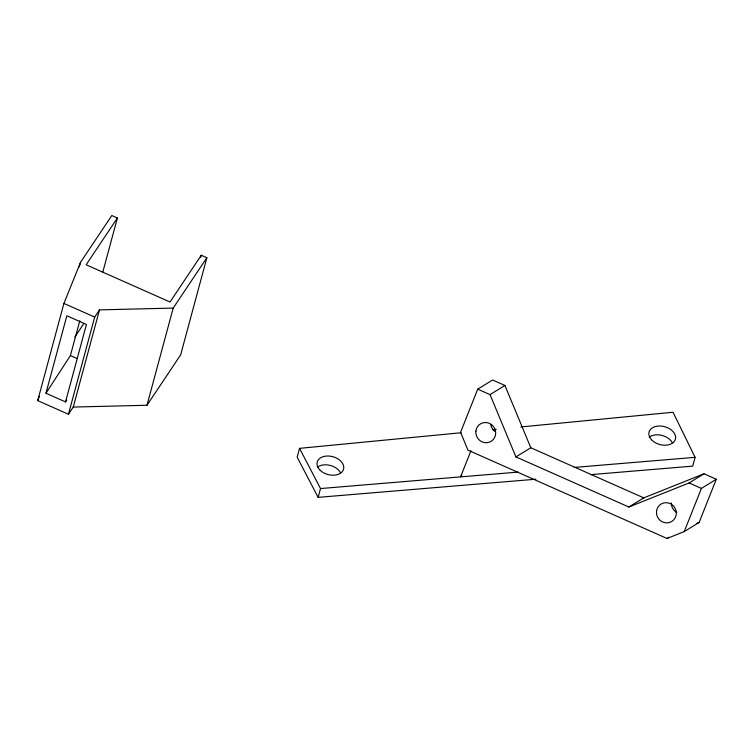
<?xml version="1.0" encoding="UTF-8"?>
<svg xmlns="http://www.w3.org/2000/svg" width="754" height="754" viewBox="0 0 754 754"><rect width="100%" height="100%" fill="white"/><g stroke="black" fill="none" stroke-linecap="round" stroke-linejoin="round"><path stroke-width="1.13" d="M117.398 218.01L86.135 264.777L170.018 301.996L201.28 255.229L206.869 257.708L173.203 308.075L99.49 309.885L73.27 407.066L68.454 414.257L37.7 400.61L63.92 303.428L80.546 262.288L111.809 215.521L117.398 218.01L102.742 272.317M79.321 266.812L80.546 262.288M45.956 393.23L66.852 315.775L86.427 324.465L65.523 401.91L45.956 393.23L70.405 355.568L79.792 320.77M68.454 414.257L94.674 317.076L99.49 309.885M73.27 407.066L146.983 405.256L173.203 308.075M200.668 257.491L201.28 255.229M206.869 257.708L180.649 354.889L146.983 405.256M461.109 432.739L299.536 448.357L297.161 457.16L318.15 497.357L535.868 479.214M318.15 497.357L320.525 488.554L299.536 448.357M520.826 426.962L673.03 412.249L695.094 457.339L692.719 466.132L590.882 474.624M477.725 389.149L460.553 432.334L467.951 450.138L667.026 538.479L684.236 531.589L699.128 522.437L716.3 479.252L704 473.785L643.765 497.876L628.874 507.027L515.915 456.905L490.034 394.606L477.725 389.149L492.616 379.988L504.916 385.454L530.797 447.753L643.765 497.876M470.948 450.76L460.562 476.886L461.834 474.973M684.236 531.589L701.409 488.404L716.3 479.252M37.7 400.61L39.453 396.284M74.778 337.095L83.892 323.457M65.523 401.91L66.729 400.11M490.034 394.606L504.916 385.454M515.915 456.905L530.797 447.753M628.874 507.027L689.109 482.946L704 473.785M667.026 538.479L669.015 537.253M696.969 523.304L699.128 522.437M492.72 429.686L496.236 429.346M320.525 488.554L518.007 472.098M574.294 467.405L695.094 457.339M689.109 482.946L701.409 488.404M63.92 303.428L94.674 317.076M70.405 355.568L76.804 358.404M676.809 512.494A10.236 9.821 58.4 0 1 671.343 502.946M494.709 431.363A10.236 9.821 58.4 0 1 490.826 424.568M317.5 467.094A13.647 9.255 15.1 0 1 340.459 472.683M649.335 437.094A13.647 9.255 15.1 0 1 672.295 442.673M475.897 431.071A10.236 9.821 58.4 0 0 489.685 442.07A10.236 9.821 58.4 0 0 491.712 424.756A10.236 9.821 58.4 0 0 475.897 431.071M656.527 511.221A10.236 9.821 58.4 0 0 670.306 522.22A10.236 9.821 58.4 0 0 672.332 504.907A10.236 9.821 58.4 0 0 656.527 511.221M651.494 439.733A13.647 9.255 15.1 0 0 674.528 441.071A13.647 9.255 15.1 0 0 660.655 426.029A13.647 9.255 15.1 0 0 651.494 439.733M319.658 469.742A13.647 9.255 15.1 0 0 342.693 471.071A13.647 9.255 15.1 0 0 328.819 456.029A13.647 9.255 15.1 0 0 319.658 469.742"/></g></svg>
